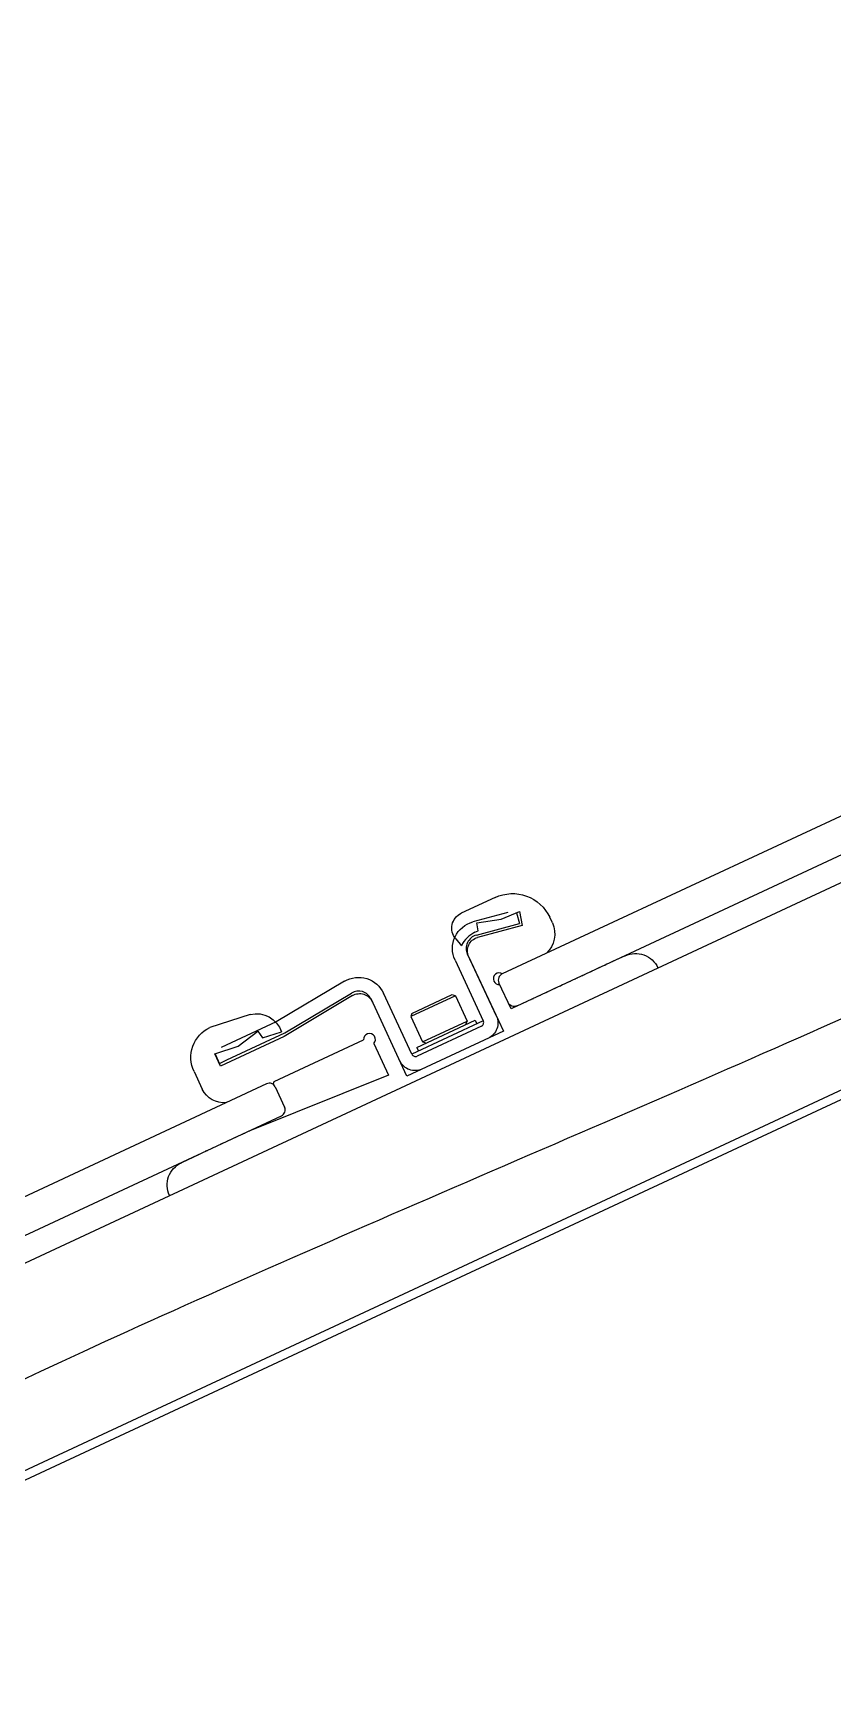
# Model space of a CAD drawing. Header units: feet. Extents: x -17 to 661, y -41 to 600.
# Drawn here: x 605.722 to 606.229, y 592.804 to 593.855 of the extents above; entities that cross this region are included whole.
import ezdxf

# ---------------------------------------------------------------- set-up
doc = ezdxf.new("R2010")
doc.units = ezdxf.units.FT
doc.header["$MEASUREMENT"] = 0
for name, color, linetype in [('E-ARRY-POST', 4, 'Continuous'), ('E-CABL-INST', 1, 'INSTRUMENT_CABLE'), ('G-ANNO-TEXT', 1, 'Continuous')]:
    doc.layers.add(name, color=color, linetype=linetype)
doc.styles.add('NEI-A', font='arial.ttf')
doc.styles.get("Standard").update_dxf_attribs({"font": 'arial.ttf'})
doc.linetypes.add('INSTRUMENT_CABLE', pattern='A,1,-0.2,["INST",Standard,S=0.1,R=0,X=-0.09,Y=-0.05],-0.3', length=1.5)
doc.dimstyles.new('NEI-A', dxfattribs={"dimtxt": 0.1, "dimasz": 0.125, "dimexe": 0.0625, "dimexo": 0.0625, "dimgap": 0.0625, "dimtad": 0, "dimtih": 1, "dimtoh": 1, "dimdec": 4, "dimzin": 3, "dimdsep": 46, "dimlunit": 4, "dimtxsty": 'NEI-A', "dimcen": 0, "dimadec": 0, "dimazin": 0, "dimtfac": 0.75, "dimtdec": 4, "dimtofl": 0, "dimtmove": 0, "dimatfit": 3, "dimfxl": 1, "dimfrac": 1, "dimtolj": 1, "dimtzin": 0, "dimarcsym": 0})

msp = doc.modelspace()

# ---------------------------------------------------------------- linework, layer by layer
at = {"layer": 'E-ARRY-POST', "color": 9}
for p, q in [((607.7959, 594.0873), (606.0194, 593.2589)), ((605.87, 593.1892), (604.0934, 592.3608))]:
    msp.add_line(p, q, dxfattribs=at)
for points in [[(611.8764, 595.8164), (604.0595, 592.1713)], [(606.0288, 593.2387), (607.8053, 594.0671)], [(605.4228, 592.9386), (607.1168, 593.7285)], [(606.0149, 593.3074), (605.9934, 593.2974)], [(606.023, 593.2979), (606.0008, 593.2919)], [(606.0187, 593.2937), (606.0303, 593.2985)], [(606.0284, 593.2977), (606.0303, 593.2908)], [(606.0303, 593.2985), (606.032, 593.2896)], [(606.0021, 593.2853), (606.0041, 593.2862)], [(606.003, 593.2835), (606.0303, 593.2908)], [(606.0033, 593.2914), (606.0187, 593.2937)], [(606.0041, 593.2862), (606.0033, 593.2914)], [(606.032, 593.2896), (606.0038, 593.282)], [(606.0512, 593.2912), (606.0495, 593.2948)], [(605.9899, 593.2812), (605.9936, 593.2768)], [(605.9895, 593.2677), (606.0074, 593.2292)], [(606.0157, 593.2321), (605.9974, 593.2714)], [(605.9981, 593.2699), (606.0201, 593.2227)], [(606.0858, 593.265), (606.0846, 593.2645)], [(606.0856, 593.2652), (606.0858, 593.265)], [(606.0973, 593.2704), (606.0893, 593.2667)], [(606.067, 593.2563), (606.0659, 593.2558)], [(606.0669, 593.2564), (606.067, 593.2563)], [(606.0717, 593.2585), (606.0705, 593.2579)], [(606.0716, 593.2586), (606.0717, 593.2585)], [(606.0764, 593.2607), (606.0752, 593.2601)], [(606.0763, 593.2608), (606.0764, 593.2607)], [(606.0811, 593.2629), (606.0799, 593.2623)], [(606.081, 593.263), (606.0811, 593.2629)], [(605.9194, 593.2542), (605.8761, 593.2286)], [(605.9245, 593.2452), (605.8812, 593.2192)], [(605.8815, 593.2215), (605.9238, 593.2468)], [(605.9621, 593.208), (605.9442, 593.2466)], [(605.9897, 593.245), (605.9614, 593.2318)], [(605.9621, 593.2339), (605.9876, 593.2458)], [(605.9876, 593.2458), (605.9897, 593.245)], [(605.9897, 593.245), (605.9972, 593.229)], [(606.0251, 593.2367), (606.0173, 593.2533)], [(606.0436, 593.2454), (606.0425, 593.2448)], [(606.0435, 593.2455), (606.0436, 593.2454)], [(606.0483, 593.2476), (606.0471, 593.247)], [(606.0482, 593.2477), (606.0483, 593.2476)], [(606.053, 593.2498), (606.0518, 593.2492)], [(606.0529, 593.2499), (606.053, 593.2498)], [(606.0577, 593.2519), (606.0565, 593.2514)], [(606.0576, 593.2521), (606.0577, 593.2519)], [(606.0624, 593.2541), (606.0612, 593.2536)], [(606.0622, 593.2543), (606.0624, 593.2541)], [(605.959, 593.1941), (605.9362, 593.243)], [(605.9621, 593.2339), (605.9614, 593.2318)], [(606.0296, 593.2388), (606.0251, 593.2367)], [(606.0295, 593.239), (606.0296, 593.2388)], [(606.0343, 593.241), (606.0331, 593.2405)], [(606.0342, 593.2412), (606.0343, 593.241)], [(606.039, 593.2432), (606.0378, 593.2427)], [(606.0388, 593.2433), (606.039, 593.2432)], [(605.8596, 593.2332), (605.834, 593.2249)], [(605.8761, 593.2286), (605.8412, 593.2123)], [(605.9614, 593.2318), (605.9688, 593.2158)], [(606.0074, 593.2292), (605.9621, 593.208)], [(605.9652, 593.2123), (606.0022, 593.2296)], [(606.0062, 593.2258), (605.9655, 593.2068)], [(605.9688, 593.2158), (605.9972, 593.229)], [(605.9964, 593.2269), (605.9972, 593.229)], [(606.0022, 593.2296), (606.0033, 593.2272)], [(605.8371, 593.2083), (605.8519, 593.2131)], [(605.8812, 593.2192), (605.8408, 593.2004)], [(605.8448, 593.2044), (605.8815, 593.2215)], [(605.8519, 593.2131), (605.8644, 593.2226)], [(605.8644, 593.2226), (605.8675, 593.2184)], [(605.8675, 593.2184), (605.8794, 593.2222)], [(605.8748, 593.1906), (605.9315, 593.217)], [(605.9379, 593.2147), (605.9473, 593.1946)], [(606.0201, 593.2227), (605.959, 593.1941)], [(605.9652, 593.2123), (605.9663, 593.21)], [(605.9709, 593.215), (605.9688, 593.2158)], [(605.8408, 593.2004), (605.8371, 593.2083)], [(605.8401, 593.2022), (605.8373, 593.2084)], [(605.8401, 593.2022), (605.8448, 593.2044)], [(605.824, 593.197), (605.8292, 593.1858)], [(605.9473, 593.1946), (605.8594, 593.1594)], [(606.2437, 593.1834), (604.0619, 592.1661)], [(605.8742, 593.1888), (605.8748, 593.1906)], [(605.8755, 593.1872), (605.8814, 593.1745)], [(604.1029, 592.3406), (605.8794, 593.169)], [(605.837, 593.1492), (605.8371, 593.1491)], [(605.8418, 593.1513), (605.8406, 593.1507)], [(605.8417, 593.1514), (605.8418, 593.1513)], [(605.8465, 593.1535), (605.8453, 593.1529)], [(605.8464, 593.1536), (605.8465, 593.1535)], [(605.8512, 593.1556), (605.85, 593.1551)], [(605.851, 593.1558), (605.8512, 593.1556)], [(605.8559, 593.1578), (605.8547, 593.1573)], [(605.8557, 593.1579), (605.8559, 593.1578)], [(605.8272, 593.1444), (605.816, 593.1392)], [(605.827, 593.1446), (605.8272, 593.1444)], [(605.8325, 593.1469), (605.8313, 593.1464)], [(605.8323, 593.147), (605.8325, 593.1469)], [(605.8371, 593.1491), (605.836, 593.1486)]]:
    msp.add_lwpolyline(points, dxfattribs=at)
at = {"layer": 'E-ARRY-POST', "color": 9, "extrusion": (0, 0, -1)}
for points in [[(-606.0149, 593.3074, 0.414214), (-606.0495, 593.2948)], [(-605.9899, 593.2812, 0.494416), (-605.9934, 593.2974)], [(-605.9895, 593.2677, 0.466308), (-606.0008, 593.2919)], [(-606.0512, 593.2912, 0.325468), (-606.0474, 593.272)], [(-605.9981, 593.2699, 0.465952), (-606.0038, 593.282)], [(-606.089, 593.2667, 0.009059), (-606.0893, 593.2667)], [(-606.0973, 593.2704, 0.414214), (-606.1181, 593.2628)], [(-605.9194, 593.2542, 0.443147), (-605.9442, 593.2466)], [(-606.0656, 593.2558, 0.008737), (-606.0659, 593.2558)], [(-606.0703, 593.258, 0.008789), (-606.0705, 593.2579)], [(-606.075, 593.2602, 0.008798), (-606.0752, 593.2601)], [(-606.0797, 593.2624, 0.009006), (-606.0799, 593.2623)], [(-606.0843, 593.2646, 0.009062), (-606.0846, 593.2645)], [(-605.9245, 593.2452, 0.444538), (-605.937, 593.2413)], [(-606.0422, 593.2449, 0.009063), (-606.0425, 593.2448)], [(-606.0469, 593.2471, 0.009063), (-606.0471, 593.247)], [(-606.0516, 593.2493, 0.009063), (-606.0518, 593.2492)], [(-606.0562, 593.2515, 0.009062), (-606.0565, 593.2514)], [(-606.0609, 593.2536, 0.009075), (-606.0612, 593.2536)], [(-605.8596, 593.2332, 0.392321), (-605.8794, 593.2222)], [(-606.0288, 593.2387, 0.414214), (-606.0232, 593.2407)], [(-606.0328, 593.2405, 0.008975), (-606.0331, 593.2405)], [(-606.0375, 593.2427, 0.009066), (-606.0378, 593.2427)], [(-605.824, 593.197, 0.416739), (-605.834, 593.2249)], [(-606.0157, 593.2321, 0.414214), (-606.0106, 593.2182)], [(-605.9684, 593.1985, 0.414214), (-605.9546, 593.2036)], [(-605.8444, 593.1773, 0.319695), (-605.8292, 593.1858)], [(-605.8404, 593.1508, 0.009057), (-605.8406, 593.1507)], [(-605.8451, 593.153, 0.009069), (-605.8453, 593.1529)], [(-605.8497, 593.1552, 0.01018), (-605.85, 593.1551)], [(-605.8544, 593.1573, 0.010327), (-605.8547, 593.1573)], [(-605.8591, 593.1595, 0.010149), (-605.8594, 593.1594)], [(-605.8084, 593.1184, 0.414214), (-605.816, 593.1392)], [(-605.8311, 593.1465, 0.008899), (-605.8313, 593.1464)], [(-605.8357, 593.1486, 0.009057), (-605.836, 593.1486)]]:
    msp.add_lwpolyline(points, format="xyb", dxfattribs=at)
at = {"layer": 'E-ARRY-POST', "color": 9}
for points in [[(606.0021, 593.2853, 0.176841), (605.9936, 593.2768)], [(606.003, 593.2835, 0.466308), (605.9974, 593.2714)], [(606.0196, 593.259, 1.39764), (606.0179, 593.2521)], [(606.0194, 593.2589, 0.414214), (606.0173, 593.2533)], [(605.9362, 593.243, 0.444706), (605.9238, 593.2468)], [(606.0062, 593.2258, 0.414214), (606.0074, 593.2292)], [(605.9379, 593.2147, 1.585786), (605.9315, 593.217)], [(605.9621, 593.208, 0.414214), (605.9655, 593.2068)], [(605.8755, 593.1872, 0.414214), (605.87, 593.1892)], [(605.8794, 593.169, 0.414214), (605.8814, 593.1745)]]:
    msp.add_lwpolyline(points, format="xyb", dxfattribs=at)
at = {"layer": 'E-CABL-INST', "color": 1, "linetype": 'Continuous'}
msp.add_open_spline([(605.3178, 592.8611), (605.3418, 592.8438), (605.3999, 592.8409), (605.727, 593.0154), (606.2995, 593.2531), (606.6192, 593.4166), (606.82, 593.3423), (607.1323, 593.3794), (607.4892, 593.5503), (608.0468, 593.7509), (608.374, 593.8252), (608.6119, 593.6989), (608.7125, 593.2383), (608.7397, 592.883), (608.7397, 592.8386)], degree=3, dxfattribs=at)

# ---------------------------------------------------------------- leaders
at = {"layer": 'G-ANNO-TEXT'}
msp.add_leader([(607.2261, 593.797), (606.8006, 594.2803), (606.6756, 594.2803)], dimstyle='NEI-A', override={"dimscale": 12}, dxfattribs=at)

doc.saveas('drawing.dxf')
